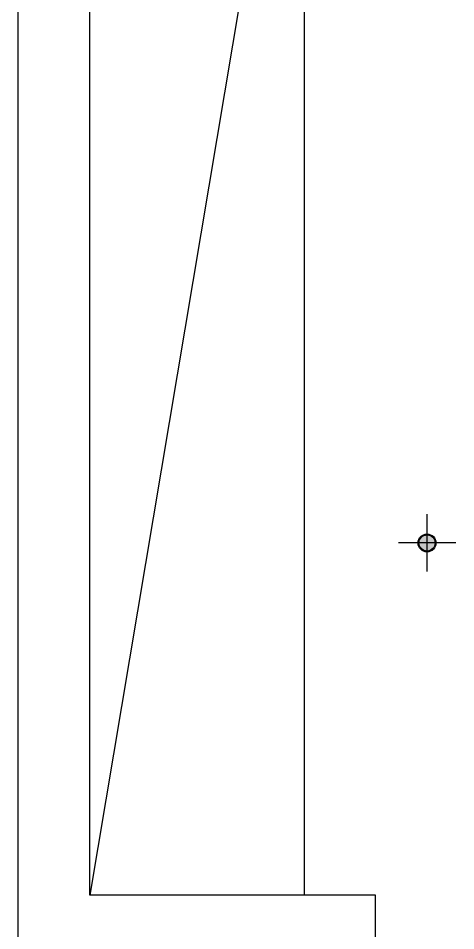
# Model space of a CAD drawing. Header units: inches. Extents: x -4181 to 116552, y 25636 to 44656.
# Drawn here: x 38872 to 40097, y 35096 to 37649 of the extents above; entities that cross this region are included whole.
import ezdxf

# ---------------------------------------------------------------- set-up
doc = ezdxf.new("R2010")
doc.units = ezdxf.units.IN
doc.header["$LTSCALE"] = 50
doc.header["$MEASUREMENT"] = 0
for name, color, linetype in [('02-wal', 2, 'Continuous'), ('07-dim wal', 5, 'Continuous'), ('6fur', 6, 'Continuous'), ('RC-LIGHT', 7, 'Continuous')]:
    doc.layers.add(name, color=color, linetype=linetype)

# ---------------------------------------------------------------- blocks, each defined once
blk = doc.blocks.new('asfsd')
at = {"layer": '02-wal'}
for p, q in [((13740.6, 35487.4), (13740.6, 40417.4)), ((13940.6, 35487.4), (13940.6, 39057.4)), ((13740.6, 29503.4), (13740.6, 35487.4)), ((14740.6, 35487.4), (13940.6, 35487.4)), ((14740.6, 35287.4), (14740.6, 35487.4))]:
    blk.add_line(p, q, dxfattribs=at)
blk = doc.blocks.new('cjswjdeh')
at = {"layer": '6fur', "color": 8}
blk.add_line((39672.4, 38765.7), (39072.4, 35195.7), dxfattribs=at)
blk.add_lwpolyline([(39072.4, 38765.7), (39672.4, 38765.7), (39672.4, 35195.7), (39072.4, 35195.7), (39072.4, 38765.7)], dxfattribs=at)
at = {"layer": '6fur'}
blk.add_blockref('asfsd', (25131.8, -291.7), dxfattribs=at)
blk = doc.blocks.new('1')
at = {"linetype": 'Continuous'}
h = blk.add_hatch(color=4, dxfattribs=at)
h.dxf.hatch_style = 1
edge = h.paths.add_edge_path()
edge.add_arc((11539653.5, -14273503.8), 37.5, 0, 360)
at = {"color": 1, "linetype": 'Continuous'}
for p, q in [((11539653.5, -14273637.1), (11539653.5, -14273370.5)), ((11539520.2, -14273503.8), (11539786.8, -14273503.8))]:
    blk.add_line(p, q, dxfattribs=at)
at = {"color": 4, "linetype": 'Continuous'}
for radius in [41.5, 37.5]:
    blk.add_circle((11539653.5, -14273503.8), radius, dxfattribs=at)

msp = doc.modelspace()

# ---------------------------------------------------------------- block references
at = {"layer": '07-dim wal'}
msp.add_blockref('cjswjdeh', (0, 0), dxfattribs=at)
at = {"layer": 'RC-LIGHT', "xscale": 0.6024096385271789, "yscale": 0.6024096385271789, "zscale": 0.6024096385271789, "rotation": 89.99999999999999}
msp.add_blockref('1', (-8558480, -6915417.8), dxfattribs=at)

doc.saveas('drawing.dxf')
